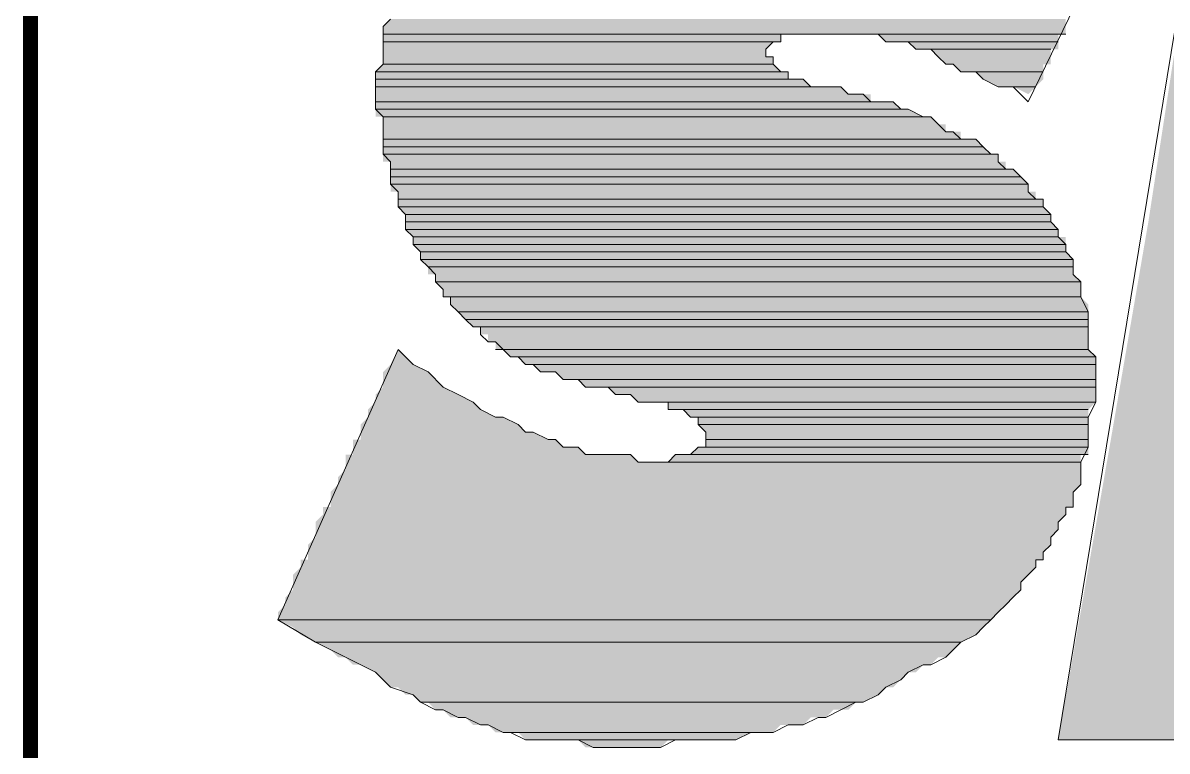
# Model space of a CAD drawing. Header units: millimetres. Extents: x 3.6 to 37.8, y 0.6 to 28.7.
# Drawn here: x 3.564 to 4.2, y 0.951 to 1.356 of the extents above; entities that cross this region are included whole.
import ezdxf

# ---------------------------------------------------------------- set-up
doc = ezdxf.new("R2010")
doc.units = ezdxf.units.MM
doc.layers.add('PDF_0', color=7, linetype='Continuous')
doc.layers.add('PDF_a1$logo$mngr$FRAME-TB', color=172, linetype='Continuous', true_color=0x0000dd)

msp = doc.modelspace()

# ---------------------------------------------------------------- hatches: boundary and pattern name
at = {"layer": 'PDF_a1$logo$mngr$FRAME-TB', "transparency": 33554559}
h = msp.add_hatch(color=256, dxfattribs=at)
h.paths.add_polyline_path([(4.16017, 1.14926), (3.8933, 1.14926), (4.16017, 1.14926)], flags=0)
h.paths.add_polyline_path([(4.16017, 1.14926), (3.89747, 1.14926), (4.16017, 1.14926)], flags=0)
h.paths.add_polyline_path([(4.16017, 1.14926), (3.89747, 1.14926), (4.16017, 1.14926)], flags=0)

# ---------------------------------------------------------------- linework, layer by layer
at = {"layer": 'PDF_0', "lineweight": 0, "const_width": 0.00834}
msp.add_lwpolyline([(37.76483, 0.59884), (37.76483, 28.69933), (3.56806, 28.69933), (3.56806, 0.59884)], close=True, dxfattribs=at)
at = {"layer": 'PDF_a1$logo$mngr$FRAME-TB', "color": 5, "lineweight": 13}
msp.add_lwpolyline([(4.4187, 0.95745), (4.36449, 1.12424), (4.33113, 0.95745), (4.13932, 0.95745), (4.23106, 1.51621), (4.42704, 1.51621), (4.40202, 1.35358), (4.41453, 1.36609), (4.60634, 1.36609), (4.52295, 1.24517), (4.62719, 0.95745)], close=True, dxfattribs=at)
msp.add_lwpolyline([(3.76821, 1.35775), (3.76404, 1.35358), (3.76404, 1.34941), (3.76404, 1.34524), (3.76404, 1.34107), (3.76404, 1.3369), (3.76404, 1.33273), (3.75987, 1.32856), (3.75987, 1.32439), (3.75987, 1.32022), (3.75987, 1.31605), (3.75987, 1.31188), (3.75987, 1.30771), (3.76404, 1.30354), (3.76404, 1.29938), (3.76404, 1.29521), (3.76404, 1.29104), (3.76404, 1.28687), (3.76404, 1.2827), (3.76821, 1.27853), (3.76821, 1.27436), (3.76821, 1.27019), (3.76821, 1.26602), (3.77238, 1.26185), (3.77238, 1.25768), (3.77238, 1.25351), (3.77655, 1.24934), (3.77655, 1.24517), (3.77655, 1.241), (3.78072, 1.23683), (3.78072, 1.23266), (3.78489, 1.22849), (3.78489, 1.22432), (3.78906, 1.22015), (3.79323, 1.21598), (3.79323, 1.21181), (3.7974, 1.20764), (3.7974, 1.20347), (3.80157, 1.20347), (3.80157, 1.1993), (3.80574, 1.19513), (3.80991, 1.19096), (3.81408, 1.18679), (3.81825, 1.18679), (3.81825, 1.18262), (3.82242, 1.17845), (3.82658, 1.17845), (3.83075, 1.17428), (3.83492, 1.17011), (3.83909, 1.17011), (3.84326, 1.16594), (3.84743, 1.16594), (3.8516, 1.16177), (3.85994, 1.16177), (3.86411, 1.1576), (3.86828, 1.1576), (3.87245, 1.1576), (3.87662, 1.15343), (3.88079, 1.15343), (3.88913, 1.15343), (3.8933, 1.14926), (3.89747, 1.14926), (3.90164, 1.14926), (3.90581, 1.14509), (3.90998, 1.14509), (3.91415, 1.14509), (3.91832, 1.14509), (3.92249, 1.14509), (3.92249, 1.14092), (3.92666, 1.14092), (3.93083, 1.14092), (3.935, 1.13675), (3.93917, 1.13675), (3.93917, 1.13258), (3.94334, 1.12841), (3.94334, 1.12424), (3.94334, 1.12007), (3.93917, 1.12007), (3.935, 1.1159), (3.93083, 1.1159), (3.92666, 1.1159), (3.92249, 1.11173), (3.91832, 1.11173), (3.90998, 1.11173), (3.90581, 1.11173), (3.90164, 1.1159), (3.8933, 1.1159), (3.88913, 1.1159), (3.88496, 1.1159), (3.87662, 1.1159), (3.87245, 1.12007), (3.86411, 1.12007), (3.85994, 1.12424), (3.85577, 1.12424), (3.84743, 1.12841), (3.84326, 1.12841), (3.83909, 1.13258), (3.83075, 1.13675), (3.82658, 1.13675), (3.81825, 1.14092), (3.81408, 1.14509), (3.80574, 1.14926), (3.7974, 1.15343), (3.78906, 1.16177), (3.78072, 1.16594), (3.77238, 1.17428), (3.70566, 1.02417), (3.72651, 1.01166), (3.74319, 1.00332), (3.75987, 0.99498), (3.76821, 0.98664), (3.78072, 0.98247), (3.78489, 0.9783), (3.79323, 0.97413), (3.7974, 0.97413), (3.80574, 0.96996), (3.80991, 0.96996), (3.81825, 0.96579), (3.82242, 0.96579), (3.83075, 0.96162), (3.83492, 0.96162), (3.84326, 0.95745), (3.84743, 0.95745), (3.85577, 0.95745), (3.86411, 0.95745), (3.87245, 0.95745), (3.88079, 0.95328), (3.88913, 0.95328), (3.8933, 0.95328), (3.90164, 0.95328), (3.90998, 0.95328), (3.91832, 0.95328), (3.92666, 0.95745), (3.935, 0.95745), (3.94334, 0.95745), (3.95168, 0.95745), (3.96002, 0.95745), (3.96836, 0.96162), (3.9767, 0.96162), (3.98087, 0.96162), (3.98921, 0.96579), (3.99755, 0.96579), (4.00589, 0.96996), (4.01006, 0.96996), (4.0184, 0.97413), (4.02674, 0.9783), (4.03091, 0.9783), (4.03925, 0.98247), (4.04342, 0.98664), (4.05176, 0.99081), (4.05593, 0.99498), (4.06427, 0.99915), (4.06844, 0.99915), (4.07677, 1.00332), (4.08094, 1.00749), (4.08511, 1.01166), (4.09345, 1.01583), (4.09762, 1.02), (4.10179, 1.02417), (4.10596, 1.02834), (4.11013, 1.03251), (4.1143, 1.03668), (4.11847, 1.04085), (4.11847, 1.04502), (4.12264, 1.04919), (4.12681, 1.05336), (4.12681, 1.05752), (4.13098, 1.05752), (4.13098, 1.06169), (4.13515, 1.06586), (4.13515, 1.07003), (4.13932, 1.0742), (4.13932, 1.07837), (4.14349, 1.08254), (4.14349, 1.08671), (4.14766, 1.08671), (4.14766, 1.09088), (4.14766, 1.09505), (4.15183, 1.09922), (4.15183, 1.10339), (4.15183, 1.10756), (4.15183, 1.11173), (4.156, 1.12007), (4.156, 1.12424), (4.156, 1.12841), (4.156, 1.13258), (4.156, 1.13675), (4.16017, 1.14509), (4.16017, 1.14926), (4.16017, 1.15343), (4.16017, 1.16177), (4.16017, 1.16594), (4.16017, 1.17011), (4.156, 1.17428), (4.156, 1.18262), (4.156, 1.18679), (4.156, 1.19096), (4.156, 1.19513), (4.15183, 1.20347), (4.15183, 1.20764), (4.15183, 1.21181), (4.14766, 1.21598), (4.14766, 1.22015), (4.14766, 1.22432), (4.14349, 1.22849), (4.14349, 1.23266), (4.13932, 1.23683), (4.13932, 1.241), (4.13515, 1.24517), (4.13515, 1.24934), (4.13098, 1.25351), (4.13098, 1.25768), (4.12681, 1.25768), (4.12264, 1.26185), (4.12264, 1.26602), (4.11847, 1.27019), (4.1143, 1.27436), (4.11013, 1.27436), (4.10596, 1.27853), (4.10596, 1.2827), (4.10179, 1.2827), (4.09762, 1.28687), (4.09345, 1.29104), (4.08511, 1.29104), (4.08094, 1.29521), (4.07677, 1.29521), (4.0726, 1.29938), (4.06844, 1.30354), (4.06427, 1.30354), (4.05593, 1.30771), (4.05176, 1.30771), (4.04759, 1.31188), (4.04342, 1.31188), (4.03508, 1.31188), (4.03091, 1.31605), (4.02674, 1.31605), (4.02257, 1.31605), (4.0184, 1.32022), (4.01423, 1.32022), (4.01006, 1.32022), (4.00589, 1.32022), (4.00172, 1.32022), (3.99755, 1.32439), (3.99338, 1.32439), (3.98921, 1.32439), (3.98921, 1.32856), (3.98504, 1.32856), (3.98087, 1.33273), (3.98087, 1.3369), (3.9767, 1.3369), (3.9767, 1.34107), (3.98087, 1.34524), (3.98504, 1.34524), (3.98504, 1.34941), (3.98921, 1.34941), (3.99338, 1.34941), (3.99755, 1.34941), (4.00172, 1.34941), (4.00589, 1.34941), (4.01006, 1.34941), (4.01423, 1.34941), (4.0184, 1.34941), (4.02257, 1.34941), (4.02674, 1.34941), (4.03508, 1.34941), (4.03925, 1.34941), (4.04342, 1.34524), (4.04759, 1.34524), (4.05176, 1.34524), (4.05593, 1.34524), (4.0601, 1.34107), (4.06427, 1.34107), (4.06844, 1.34107), (4.0726, 1.3369), (4.07677, 1.33273), (4.08094, 1.33273), (4.08511, 1.32856), (4.09345, 1.32856), (4.09762, 1.32439), (4.10596, 1.32022), (4.1143, 1.32022), (4.12264, 1.31188), (4.19353, 1.45783)], dxfattribs=at)
at = {"layer": 'PDF_a1$logo$mngr$FRAME-TB', "lineweight": 0}
for points in [[(3.98504, 1.34941), (3.76404, 1.34941), (3.98504, 1.34941)], [(4.14349, 1.34941), (4.00589, 1.34941), (4.14349, 1.34941)], [(4.14349, 1.34941), (4.01006, 1.34941), (4.14349, 1.34941)], [(4.14349, 1.34941), (4.01423, 1.34941), (4.14349, 1.34941)], [(4.14349, 1.34941), (4.0184, 1.34941), (4.14349, 1.34941)], [(4.13932, 1.34941), (4.02674, 1.34941), (4.13932, 1.34941)], [(4.13932, 1.34941), (4.03508, 1.34941), (4.13932, 1.34941)], [(3.98087, 1.34524), (3.76404, 1.34524), (3.98087, 1.34524)], [(4.13932, 1.34524), (4.04342, 1.34524), (4.13932, 1.34524)], [(4.13932, 1.34524), (4.04759, 1.34524), (4.13932, 1.34524)], [(4.13515, 1.34107), (4.06427, 1.34107), (4.13515, 1.34107)], [(3.98087, 1.33273), (3.76404, 1.33273), (3.98087, 1.33273)], [(3.98504, 1.32856), (3.75987, 1.32856), (3.98504, 1.32856)], [(3.98921, 1.32856), (3.75987, 1.32856), (3.98921, 1.32856)], [(3.99755, 1.32439), (3.75987, 1.32439), (3.99755, 1.32439)], [(4.13098, 1.32856), (4.08511, 1.32856), (4.13098, 1.32856)], [(4.0184, 1.32022), (3.75987, 1.32022), (4.0184, 1.32022)], [(4.12681, 1.32022), (4.10596, 1.32022), (4.12681, 1.32022)], [(4.04759, 1.31188), (3.75987, 1.31188), (4.04759, 1.31188)], [(4.05593, 1.30771), (3.75987, 1.30771), (4.05593, 1.30771)], [(4.06844, 1.30354), (3.76404, 1.30354), (4.06844, 1.30354)], [(4.09345, 1.29104), (3.76404, 1.29104), (4.09345, 1.29104)], [(4.09762, 1.28687), (3.76404, 1.28687), (4.09762, 1.28687)], [(4.10596, 1.2827), (3.76404, 1.2827), (4.10596, 1.2827)], [(4.1143, 1.27436), (3.76821, 1.27436), (4.1143, 1.27436)], [(4.11847, 1.27019), (3.76821, 1.27019), (4.11847, 1.27019)], [(4.12264, 1.26602), (3.76821, 1.26602), (4.12264, 1.26602)], [(4.12681, 1.25768), (3.77238, 1.25768), (4.12681, 1.25768)], [(4.13098, 1.25351), (3.77238, 1.25351), (4.13098, 1.25351)], [(4.13515, 1.24934), (3.77655, 1.24934), (4.13515, 1.24934)], [(4.13515, 1.24517), (3.77655, 1.24517), (4.13515, 1.24517)], [(4.13932, 1.241), (3.77655, 1.241), (4.13932, 1.241)], [(4.13932, 1.23683), (3.78072, 1.23683), (4.13932, 1.23683)], [(4.14349, 1.23266), (3.78072, 1.23266), (4.14349, 1.23266)], [(4.14349, 1.22849), (3.78489, 1.22849), (4.14349, 1.22849)], [(4.14766, 1.22432), (3.78489, 1.22432), (4.14766, 1.22432)], [(4.14766, 1.22015), (3.78906, 1.22015), (4.14766, 1.22015)], [(4.14766, 1.22015), (3.78906, 1.22015), (4.14766, 1.22015)], [(4.15183, 1.21181), (3.79323, 1.21181), (4.15183, 1.21181)], [(4.156, 1.19513), (3.80574, 1.19513), (4.156, 1.19513)], [(4.156, 1.19513), (3.80574, 1.19513), (4.156, 1.19513)], [(4.156, 1.19096), (3.80991, 1.19096), (4.156, 1.19096)], [(4.156, 1.18679), (3.81408, 1.18679), (4.156, 1.18679)], [(4.156, 1.18679), (3.81408, 1.18679), (4.156, 1.18679)], [(3.78072, 1.16594), (3.77238, 1.17428), (3.78072, 1.16594)], [(4.156, 1.17428), (3.82658, 1.17428), (4.156, 1.17428)], [(4.16017, 1.17011), (3.83492, 1.17011), (4.16017, 1.17011)], [(4.16017, 1.17011), (3.83492, 1.17011), (4.16017, 1.17011)], [(4.16017, 1.16594), (3.84326, 1.16594), (4.16017, 1.16594)], [(4.16017, 1.16594), (3.84743, 1.16594), (4.16017, 1.16594)], [(4.16017, 1.1576), (3.86828, 1.1576), (4.16017, 1.1576)], [(4.16017, 1.15343), (3.87662, 1.15343), (4.16017, 1.15343)], [(4.16017, 1.15343), (3.87662, 1.15343), (4.16017, 1.15343)], [(4.16017, 1.14509), (3.90998, 1.14509), (4.16017, 1.14509)], [(4.16017, 1.14509), (3.91832, 1.14509), (4.16017, 1.14509)], [(4.156, 1.14092), (3.92249, 1.14092), (4.156, 1.14092)], [(4.156, 1.13675), (3.935, 1.13675), (4.156, 1.13675)], [(4.156, 1.13675), (3.935, 1.13675), (4.156, 1.13675)], [(4.156, 1.13675), (3.935, 1.13675), (4.156, 1.13675)], [(4.156, 1.13258), (3.93917, 1.13258), (4.156, 1.13258)], [(4.156, 1.12007), (3.93917, 1.12007), (4.156, 1.12007)], [(4.156, 1.12424), (3.94334, 1.12424), (4.156, 1.12424)], [(4.156, 1.12007), (3.94334, 1.12007), (4.156, 1.12007)], [(4.156, 1.1159), (3.935, 1.1159), (4.156, 1.1159)], [(4.15183, 1.11173), (3.92249, 1.11173), (4.15183, 1.11173)], [(4.10179, 1.02417), (3.70566, 1.02417), (4.10179, 1.02417)], [(4.08511, 1.01166), (3.72651, 1.01166), (4.08511, 1.01166)], [(4.03091, 0.9783), (3.78489, 0.9783), (4.03091, 0.9783)], [(3.9767, 0.96162), (3.83075, 0.96162), (3.9767, 0.96162)], [(3.96002, 0.95745), (3.84326, 0.95745), (3.96002, 0.95745)], [(3.95168, 0.95745), (3.84743, 0.95745), (3.95168, 0.95745)], [(3.94334, 0.95745), (3.85577, 0.95745), (3.94334, 0.95745)], [(3.90164, 0.95328), (3.88913, 0.95328), (3.90164, 0.95328)]]:
    msp.add_lwpolyline(points, dxfattribs=at)
for points in [[(4.15183, 1.20347), (3.80157, 1.20347), (4.15183, 1.20347)], [(3.77238, 1.17428), (3.77238, 1.17428), (3.77238, 1.17428)]]:
    msp.add_lwpolyline(points, close=True, dxfattribs=at)
at = {"layer": 'PDF_a1$logo$mngr$FRAME-TB', "transparency": 33554559}
for points in [[(3.76821, 1.35775), (4.14349, 1.35358), (3.76404, 1.35358)], [(4.14349, 1.35775), (3.76821, 1.35775), (4.14349, 1.35358)], [(4.14349, 1.35358), (3.76404, 1.35358), (4.14349, 1.34941)], [(3.76404, 1.35358), (4.14349, 1.34941), (3.76404, 1.34941)], [(4.00172, 1.34941), (4.00172, 1.34941), (3.76404, 1.34941)], [(4.00172, 1.34941), (3.76404, 1.34941), (4.00589, 1.34941)], [(3.99755, 1.34941), (3.99755, 1.34941), (3.76404, 1.34941)], [(3.99755, 1.34941), (3.76404, 1.34941), (4.00172, 1.34941)], [(3.76404, 1.34941), (3.99755, 1.34941), (3.99755, 1.34941)], [(3.99755, 1.34941), (3.99755, 1.34941), (3.76404, 1.34941)], [(3.99338, 1.34941), (3.99338, 1.34941), (3.76404, 1.34941)], [(3.99338, 1.34941), (3.76404, 1.34941), (3.99755, 1.34941)], [(3.98921, 1.34941), (3.98921, 1.34941), (3.76404, 1.34941)], [(3.98921, 1.34941), (3.76404, 1.34941), (3.99338, 1.34941)], [(3.76404, 1.34941), (3.98921, 1.34941), (3.98921, 1.34941)], [(3.98921, 1.34941), (3.98921, 1.34941), (3.76404, 1.34941)], [(3.76404, 1.34941), (3.98504, 1.34941), (3.98504, 1.34941)], [(3.98504, 1.34941), (3.98504, 1.34941), (3.76404, 1.34941)], [(3.98504, 1.34941), (3.76404, 1.34941), (3.98921, 1.34941)], [(3.98504, 1.34941), (3.76404, 1.34941), (3.98504, 1.34524)], [(3.76404, 1.34941), (3.98504, 1.34524), (3.76404, 1.34524)], [(4.00589, 1.34941), (4.14349, 1.34941), (4.01006, 1.34941)], [(4.01006, 1.34941), (4.14349, 1.34941), (4.01423, 1.34941)], [(4.01423, 1.34941), (4.14349, 1.34941), (4.0184, 1.34941)], [(4.0184, 1.34941), (4.14349, 1.34941), (4.02257, 1.34941)], [(4.14349, 1.34941), (4.02257, 1.34941), (4.13932, 1.34941)], [(4.02257, 1.34941), (4.13932, 1.34941), (4.02674, 1.34941)], [(4.02674, 1.34941), (4.13932, 1.34941), (4.03508, 1.34941)], [(4.03508, 1.34941), (4.13932, 1.34941), (4.03925, 1.34941)], [(4.13932, 1.34941), (4.03925, 1.34941), (4.13932, 1.34524)], [(4.03925, 1.34941), (4.13932, 1.34524), (4.04342, 1.34524)], [(4.20604, 1.35358), (4.52295, 1.24517), (4.18936, 1.24517)], [(3.98087, 1.34524), (3.98087, 1.34524), (3.76404, 1.34524)], [(3.98087, 1.34524), (3.76404, 1.34524), (3.98504, 1.34524)], [(3.76404, 1.34524), (3.98087, 1.34524), (3.98087, 1.34524)], [(3.98087, 1.34524), (3.98087, 1.34524), (3.76404, 1.34524)], [(3.76404, 1.34524), (3.98087, 1.34524), (3.98087, 1.34524)], [(3.98087, 1.34524), (3.76404, 1.34524), (3.9767, 1.34107)], [(3.76404, 1.34524), (3.9767, 1.34107), (3.76404, 1.34107)], [(4.04342, 1.34524), (4.13932, 1.34524), (4.04759, 1.34524)], [(4.04759, 1.34524), (4.13932, 1.34524), (4.05176, 1.34524)], [(4.13932, 1.34524), (4.05176, 1.34524), (4.05593, 1.34524)], [(4.05176, 1.34524), (4.13932, 1.34524), (4.13932, 1.34524)], [(4.13932, 1.34524), (4.05593, 1.34524), (4.13932, 1.34107)], [(4.05593, 1.34524), (4.13932, 1.34107), (4.0601, 1.34107)], [(3.76404, 1.34107), (3.9767, 1.34107), (3.9767, 1.34107)], [(3.9767, 1.34107), (3.9767, 1.34107), (3.76404, 1.34107)], [(3.9767, 1.34107), (3.76404, 1.34107), (3.9767, 1.3369)], [(3.76404, 1.34107), (3.9767, 1.3369), (3.76404, 1.3369)], [(3.76404, 1.3369), (3.9767, 1.3369), (3.9767, 1.3369)], [(3.9767, 1.3369), (3.9767, 1.3369), (3.76404, 1.3369)], [(3.98087, 1.3369), (3.98087, 1.3369), (3.76404, 1.3369)], [(3.98087, 1.3369), (3.76404, 1.3369), (3.9767, 1.3369)], [(3.98087, 1.3369), (3.76404, 1.3369), (3.98087, 1.33273)], [(3.76404, 1.3369), (3.98087, 1.33273), (3.76404, 1.33273)], [(4.13932, 1.34107), (4.0601, 1.34107), (4.13515, 1.34107)], [(4.0601, 1.34107), (4.13515, 1.34107), (4.06427, 1.34107)], [(4.06427, 1.34107), (4.13515, 1.34107), (4.06844, 1.34107)], [(4.13515, 1.34107), (4.06844, 1.34107), (4.13515, 1.3369)], [(4.06844, 1.34107), (4.13515, 1.3369), (4.0726, 1.3369)], [(4.0726, 1.3369), (4.13515, 1.3369), (4.13515, 1.3369)], [(4.13515, 1.3369), (4.13515, 1.3369), (4.0726, 1.3369)], [(4.13515, 1.3369), (4.0726, 1.3369), (4.13515, 1.33273)], [(4.0726, 1.3369), (4.13515, 1.33273), (4.07677, 1.33273)], [(3.76404, 1.33273), (3.98504, 1.32856), (3.75987, 1.32856)], [(3.76404, 1.33273), (3.98087, 1.33273), (3.98087, 1.33273)], [(3.76404, 1.33273), (3.98087, 1.33273), (3.98087, 1.33273)], [(3.98087, 1.33273), (3.98087, 1.33273), (3.76404, 1.33273)], [(3.98087, 1.33273), (3.76404, 1.33273), (3.98504, 1.32856)], [(4.13515, 1.33273), (4.07677, 1.33273), (4.13098, 1.33273)], [(4.07677, 1.33273), (4.13098, 1.33273), (4.08094, 1.33273)], [(4.13098, 1.33273), (4.08094, 1.33273), (4.13098, 1.32856)], [(4.08094, 1.33273), (4.13098, 1.32856), (4.08511, 1.32856)], [(3.75987, 1.32856), (3.98504, 1.32856), (3.98504, 1.32856)], [(3.75987, 1.32856), (3.98921, 1.32856), (3.98921, 1.32856)], [(3.98921, 1.32856), (3.98921, 1.32856), (3.75987, 1.32856)], [(3.98921, 1.32856), (3.75987, 1.32856), (3.98504, 1.32856)], [(3.98921, 1.32856), (3.75987, 1.32856), (3.98921, 1.32439)], [(3.75987, 1.32856), (3.98921, 1.32439), (3.75987, 1.32439)], [(3.99338, 1.32439), (3.99338, 1.32439), (3.75987, 1.32439)], [(3.99338, 1.32439), (3.75987, 1.32439), (3.98921, 1.32439)], [(3.75987, 1.32439), (3.99338, 1.32439), (3.99338, 1.32439)], [(3.99338, 1.32439), (3.99338, 1.32439), (3.75987, 1.32439)], [(3.75987, 1.32439), (3.99755, 1.32439), (3.99755, 1.32439)], [(3.99755, 1.32439), (3.99755, 1.32439), (3.75987, 1.32439)], [(3.99755, 1.32439), (3.75987, 1.32439), (3.99338, 1.32439)], [(3.99755, 1.32439), (3.75987, 1.32439), (4.00172, 1.32022)], [(3.75987, 1.32439), (4.00172, 1.32022), (3.75987, 1.32022)], [(4.08511, 1.32856), (4.13098, 1.32856), (4.09345, 1.32856)], [(4.13098, 1.32856), (4.09345, 1.32856), (4.13098, 1.32439)], [(4.09345, 1.32856), (4.13098, 1.32439), (4.09762, 1.32439)], [(4.13098, 1.32439), (4.09762, 1.32439), (4.12681, 1.32022)], [(4.09762, 1.32439), (4.12681, 1.32022), (4.10596, 1.32022)], [(4.00589, 1.32022), (4.00589, 1.32022), (3.75987, 1.32022)], [(4.00589, 1.32022), (3.75987, 1.32022), (4.00172, 1.32022)], [(4.01006, 1.32022), (4.01006, 1.32022), (3.75987, 1.32022)], [(4.01006, 1.32022), (3.75987, 1.32022), (4.00589, 1.32022)], [(4.01423, 1.32022), (4.01423, 1.32022), (3.75987, 1.32022)], [(4.01423, 1.32022), (3.75987, 1.32022), (4.01006, 1.32022)], [(3.75987, 1.32022), (4.0184, 1.32022), (4.0184, 1.32022)], [(4.0184, 1.32022), (4.0184, 1.32022), (3.75987, 1.32022)], [(4.0184, 1.32022), (3.75987, 1.32022), (4.01423, 1.32022)], [(4.0184, 1.32022), (3.75987, 1.32022), (4.02257, 1.31605)], [(3.75987, 1.32022), (4.02257, 1.31605), (3.75987, 1.31605)], [(4.10596, 1.32022), (4.12681, 1.32022), (4.1143, 1.32022)], [(4.12264, 1.31605), (4.12264, 1.31605), (4.1143, 1.32022)], [(4.12264, 1.31605), (4.1143, 1.32022), (4.12681, 1.32022)], [(4.02674, 1.31605), (4.02674, 1.31605), (3.75987, 1.31605)], [(4.02674, 1.31605), (3.75987, 1.31605), (4.02257, 1.31605)], [(4.03091, 1.31605), (4.03091, 1.31605), (3.75987, 1.31605)], [(4.03091, 1.31605), (3.75987, 1.31605), (4.02674, 1.31605)], [(4.03508, 1.31605), (4.03508, 1.31605), (3.75987, 1.31605)], [(4.03508, 1.31605), (3.75987, 1.31605), (4.03091, 1.31605)], [(4.03508, 1.31605), (3.75987, 1.31605), (4.03508, 1.31188)], [(3.75987, 1.31605), (4.03508, 1.31188), (3.75987, 1.31188)], [(4.04342, 1.31188), (4.04342, 1.31188), (3.75987, 1.31188)], [(4.04342, 1.31188), (3.75987, 1.31188), (4.03508, 1.31188)], [(3.75987, 1.31188), (4.04759, 1.31188), (4.04759, 1.31188)], [(4.04759, 1.31188), (4.04759, 1.31188), (3.75987, 1.31188)], [(4.04759, 1.31188), (3.75987, 1.31188), (4.04342, 1.31188)], [(4.04759, 1.31188), (3.75987, 1.31188), (4.05176, 1.30771)], [(3.75987, 1.31188), (4.05176, 1.30771), (3.75987, 1.30771)], [(4.12264, 1.31605), (4.12264, 1.31188), (4.12264, 1.31188)], [(3.75987, 1.30771), (4.05593, 1.30771), (4.05593, 1.30771)], [(4.05593, 1.30771), (4.05593, 1.30771), (3.75987, 1.30771)], [(4.05593, 1.30771), (3.75987, 1.30771), (4.05176, 1.30771)], [(4.05593, 1.30771), (3.75987, 1.30771), (4.06427, 1.30354)], [(3.75987, 1.30771), (4.06427, 1.30354), (3.75987, 1.30354)], [(4.06427, 1.30354), (3.75987, 1.30354), (4.06844, 1.30354)], [(3.75987, 1.30354), (4.06844, 1.30354), (3.76404, 1.30354)], [(3.76404, 1.30354), (4.06844, 1.30354), (4.06844, 1.30354)], [(4.06844, 1.30354), (3.76404, 1.30354), (4.0726, 1.29938)], [(3.76404, 1.30354), (4.0726, 1.29938), (3.76404, 1.29938)], [(4.07677, 1.29938), (4.07677, 1.29938), (3.76404, 1.29938)], [(4.07677, 1.29938), (3.76404, 1.29938), (4.0726, 1.29938)], [(4.07677, 1.29938), (3.76404, 1.29938), (4.07677, 1.29521)], [(3.76404, 1.29938), (4.07677, 1.29521), (3.76404, 1.29521)], [(4.08094, 1.29521), (4.08094, 1.29521), (3.76404, 1.29521)], [(4.08094, 1.29521), (3.76404, 1.29521), (4.07677, 1.29521)], [(4.08511, 1.29521), (4.08511, 1.29521), (3.76404, 1.29521)], [(4.08511, 1.29521), (3.76404, 1.29521), (4.08094, 1.29521)], [(4.08511, 1.29521), (3.76404, 1.29521), (4.08511, 1.29104)], [(3.76404, 1.29521), (4.08511, 1.29104), (3.76404, 1.29104)], [(3.76404, 1.29104), (4.09345, 1.29104), (4.09345, 1.29104)], [(4.09345, 1.29104), (4.09345, 1.29104), (3.76404, 1.29104)], [(4.09345, 1.29104), (3.76404, 1.29104), (4.08511, 1.29104)], [(4.09345, 1.29104), (3.76404, 1.29104), (4.09762, 1.28687)], [(3.76404, 1.29104), (4.09762, 1.28687), (3.76404, 1.28687)], [(3.76404, 1.28687), (4.09762, 1.28687), (4.09762, 1.28687)], [(4.09762, 1.28687), (3.76404, 1.28687), (4.10179, 1.2827)], [(3.76404, 1.28687), (4.10179, 1.2827), (3.76404, 1.2827)], [(3.76404, 1.2827), (4.10596, 1.2827), (4.10596, 1.2827)], [(4.10596, 1.2827), (4.10596, 1.2827), (3.76404, 1.2827)], [(4.10596, 1.2827), (3.76404, 1.2827), (4.10179, 1.2827)], [(4.10596, 1.2827), (3.76404, 1.2827), (4.10596, 1.27853)], [(3.76404, 1.2827), (4.10596, 1.27853), (3.76404, 1.27853)], [(4.10596, 1.27853), (3.76404, 1.27853), (4.11013, 1.27853)], [(3.76404, 1.27853), (4.11013, 1.27853), (3.76821, 1.27853)], [(4.11013, 1.27853), (3.76821, 1.27853), (4.11013, 1.27436)], [(3.76821, 1.27853), (4.11013, 1.27436), (3.76821, 1.27436)], [(3.76821, 1.27436), (4.1143, 1.27436), (4.1143, 1.27436)], [(4.1143, 1.27436), (4.1143, 1.27436), (3.76821, 1.27436)], [(4.1143, 1.27436), (3.76821, 1.27436), (4.11013, 1.27436)], [(4.1143, 1.27436), (3.76821, 1.27436), (4.11847, 1.27019)], [(3.76821, 1.27436), (4.11847, 1.27019), (3.76821, 1.27019)], [(3.76821, 1.27019), (4.11847, 1.27019), (4.11847, 1.27019)], [(4.11847, 1.27019), (3.76821, 1.27019), (4.12264, 1.26602)], [(3.76821, 1.27019), (4.12264, 1.26602), (3.76821, 1.26602)], [(3.76821, 1.26602), (4.12264, 1.26602), (4.12264, 1.26602)], [(4.12264, 1.26602), (3.76821, 1.26602), (4.12264, 1.26185)], [(3.76821, 1.26602), (4.12264, 1.26185), (3.76821, 1.26185)], [(4.12264, 1.26185), (3.76821, 1.26185), (4.12681, 1.26185)], [(3.76821, 1.26185), (4.12681, 1.26185), (3.77238, 1.26185)], [(4.12681, 1.26185), (3.77238, 1.26185), (4.12681, 1.25768)], [(3.77238, 1.26185), (4.12681, 1.25768), (3.77238, 1.25768)], [(3.77238, 1.25768), (4.12681, 1.25768), (4.12681, 1.25768)], [(4.13098, 1.25768), (4.13098, 1.25768), (3.77238, 1.25768)], [(4.13098, 1.25768), (3.77238, 1.25768), (4.12681, 1.25768)], [(4.13098, 1.25768), (3.77238, 1.25768), (4.13098, 1.25351)], [(3.77238, 1.25768), (4.13098, 1.25351), (3.77238, 1.25351)], [(3.77238, 1.25351), (4.13098, 1.25351), (4.13098, 1.25351)], [(4.13098, 1.25351), (3.77238, 1.25351), (4.13515, 1.24934)], [(3.77238, 1.25351), (4.13515, 1.24934), (3.77655, 1.24934)], [(3.77655, 1.24934), (4.13515, 1.24934), (4.13515, 1.24934)], [(4.13515, 1.24934), (3.77655, 1.24934), (4.13515, 1.24517)], [(3.77655, 1.24934), (4.13515, 1.24517), (3.77655, 1.24517)], [(3.77655, 1.24517), (4.13515, 1.24517), (4.13515, 1.24517)], [(4.13515, 1.24517), (3.77655, 1.24517), (4.13932, 1.241)], [(3.77655, 1.24517), (4.13932, 1.241), (3.77655, 1.241)], [(3.77655, 1.241), (4.13932, 1.241), (4.13932, 1.241)], [(4.13932, 1.241), (3.77655, 1.241), (4.13932, 1.23683)], [(3.77655, 1.241), (4.13932, 1.23683), (3.78072, 1.23683)], [(4.18936, 1.24517), (4.56881, 1.12424), (4.16851, 1.12424)], [(4.52295, 1.24517), (4.18936, 1.24517), (4.56881, 1.12424)], [(3.78072, 1.23683), (4.13932, 1.23683), (4.13932, 1.23683)], [(4.14349, 1.23683), (4.14349, 1.23683), (3.78072, 1.23683)], [(4.14349, 1.23683), (3.78072, 1.23683), (4.13932, 1.23683)], [(4.14349, 1.23683), (3.78072, 1.23683), (4.14349, 1.23266)], [(3.78072, 1.23683), (4.14349, 1.23266), (3.78072, 1.23266)], [(3.78072, 1.23266), (4.14349, 1.23266), (4.14349, 1.23266)], [(4.14349, 1.23266), (3.78072, 1.23266), (4.14349, 1.22849)], [(3.78072, 1.23266), (4.14349, 1.22849), (3.78489, 1.22849)], [(3.78489, 1.22849), (4.14349, 1.22849), (4.14349, 1.22849)], [(4.14349, 1.22849), (3.78489, 1.22849), (4.14766, 1.22432)], [(3.78489, 1.22849), (4.14766, 1.22432), (3.78489, 1.22432)], [(3.78489, 1.22432), (4.14766, 1.22432), (4.14766, 1.22432)], [(4.14766, 1.22432), (3.78489, 1.22432), (4.14766, 1.22015)], [(3.78489, 1.22432), (4.14766, 1.22015), (3.78906, 1.22015)], [(3.78906, 1.22015), (4.14766, 1.22015), (4.14766, 1.22015)], [(4.14766, 1.22015), (4.14766, 1.22015), (3.78906, 1.22015)], [(4.14766, 1.22015), (3.78906, 1.22015), (4.14766, 1.21598)], [(3.78906, 1.22015), (4.14766, 1.21598), (3.78906, 1.21598)], [(4.14766, 1.21598), (3.78906, 1.21598), (3.79323, 1.21598)], [(3.78906, 1.21598), (4.14766, 1.21598), (4.14766, 1.21598)], [(4.14766, 1.21598), (3.79323, 1.21598), (4.15183, 1.21181)], [(3.79323, 1.21598), (4.15183, 1.21181), (3.79323, 1.21181)], [(3.79323, 1.21181), (4.15183, 1.21181), (4.15183, 1.21181)], [(4.15183, 1.21181), (3.79323, 1.21181), (4.15183, 1.20764)], [(3.79323, 1.21181), (4.15183, 1.20764), (3.7974, 1.20764)], [(3.7974, 1.20764), (4.15183, 1.20764), (4.15183, 1.20764)], [(4.15183, 1.20764), (4.15183, 1.20764), (3.7974, 1.20764)], [(4.15183, 1.20764), (3.7974, 1.20764), (4.15183, 1.20347)], [(3.7974, 1.20764), (4.15183, 1.20347), (3.7974, 1.20347)], [(4.15183, 1.20347), (3.7974, 1.20347), (3.80157, 1.20347)], [(3.7974, 1.20347), (4.15183, 1.20347), (4.15183, 1.20347)], [(4.15183, 1.20347), (4.15183, 1.20347), (3.80157, 1.20347)], [(4.15183, 1.20347), (3.80157, 1.20347), (4.156, 1.1993)], [(3.80157, 1.20347), (4.156, 1.1993), (3.80157, 1.1993)], [(4.156, 1.1993), (3.80157, 1.1993), (4.156, 1.19513)], [(3.80157, 1.1993), (4.156, 1.19513), (3.80574, 1.19513)], [(3.80574, 1.19513), (4.156, 1.19513), (4.156, 1.19513)], [(4.156, 1.19513), (4.156, 1.19513), (3.80574, 1.19513)], [(4.156, 1.19513), (3.80574, 1.19513), (4.156, 1.19096)], [(3.80574, 1.19513), (4.156, 1.19096), (3.80991, 1.19096)], [(3.80991, 1.19096), (4.156, 1.19096), (4.156, 1.19096)], [(4.156, 1.19096), (3.80991, 1.19096), (4.156, 1.18679)], [(3.80991, 1.19096), (4.156, 1.18679), (3.81408, 1.18679)], [(3.81408, 1.18679), (4.156, 1.18679), (4.156, 1.18679)], [(3.81408, 1.18679), (4.156, 1.18679), (3.81825, 1.18679)], [(4.156, 1.18679), (3.81825, 1.18679), (4.156, 1.18262)], [(3.81825, 1.18679), (4.156, 1.18262), (3.81825, 1.18262)], [(4.156, 1.18262), (3.81825, 1.18262), (3.82242, 1.18262)], [(3.81825, 1.18262), (4.156, 1.18262), (4.156, 1.18262)], [(4.156, 1.18262), (3.82242, 1.18262), (4.156, 1.17845)], [(3.82242, 1.18262), (4.156, 1.17845), (3.82242, 1.17845)], [(4.156, 1.17845), (3.82242, 1.17845), (3.82658, 1.17845)], [(3.82242, 1.17845), (4.156, 1.17845), (4.156, 1.17845)], [(4.156, 1.17845), (3.82658, 1.17845), (4.156, 1.17428)], [(3.82658, 1.17845), (4.156, 1.17428), (3.82658, 1.17428)], [(3.77238, 1.17428), (3.78072, 1.16594), (3.76821, 1.16594)], [(3.82658, 1.17428), (4.156, 1.17428), (3.83075, 1.17428)], [(4.156, 1.17428), (3.83075, 1.17428), (4.16017, 1.17011)], [(3.83075, 1.17428), (4.16017, 1.17011), (3.83492, 1.17011)], [(3.83492, 1.17011), (4.16017, 1.17011), (4.16017, 1.17011)], [(3.83492, 1.17011), (4.16017, 1.17011), (3.83909, 1.17011)], [(4.16017, 1.17011), (3.83909, 1.17011), (4.16017, 1.16594)], [(3.83909, 1.17011), (4.16017, 1.16594), (3.84326, 1.16594)], [(3.76821, 1.16594), (3.78906, 1.16177), (3.76404, 1.16177)], [(3.78072, 1.16594), (3.76821, 1.16594), (3.78906, 1.16177)], [(3.84326, 1.16594), (4.16017, 1.16594), (3.84743, 1.16594)], [(3.84743, 1.16594), (4.16017, 1.16594), (4.16017, 1.16594)], [(4.16017, 1.16594), (3.84743, 1.16594), (4.16017, 1.16177)], [(3.84743, 1.16594), (4.16017, 1.16177), (3.8516, 1.16177)], [(3.78906, 1.16177), (3.76404, 1.16177), (3.7974, 1.15343)], [(3.76404, 1.16177), (3.7974, 1.15343), (3.76404, 1.15343)], [(4.16017, 1.16177), (3.8516, 1.16177), (3.85994, 1.16177)], [(3.8516, 1.16177), (4.16017, 1.16177), (4.16017, 1.16177)], [(3.85994, 1.16177), (4.16017, 1.16177), (4.16017, 1.16177)], [(4.16017, 1.16177), (4.16017, 1.16177), (3.85994, 1.16177)], [(4.16017, 1.16177), (3.85994, 1.16177), (4.16017, 1.1576)], [(3.85994, 1.16177), (4.16017, 1.1576), (3.86411, 1.1576)], [(4.16017, 1.1576), (3.86411, 1.1576), (3.86828, 1.1576)], [(3.86411, 1.1576), (4.16017, 1.1576), (4.16017, 1.1576)], [(3.86828, 1.1576), (4.16017, 1.1576), (3.87245, 1.1576)], [(4.16017, 1.1576), (3.87245, 1.1576), (4.16017, 1.15343)], [(3.87245, 1.1576), (4.16017, 1.15343), (3.87662, 1.15343)], [(3.76404, 1.15343), (3.80574, 1.14926), (3.75987, 1.14926)], [(3.7974, 1.15343), (3.76404, 1.15343), (3.80574, 1.14926)], [(3.87662, 1.15343), (4.16017, 1.15343), (4.16017, 1.15343)], [(3.87662, 1.15343), (4.16017, 1.15343), (3.88079, 1.15343)], [(4.16017, 1.15343), (3.88079, 1.15343), (3.88913, 1.15343)], [(3.88079, 1.15343), (4.16017, 1.15343), (4.16017, 1.15343)], [(4.16017, 1.15343), (3.88913, 1.15343), (4.16017, 1.14926)], [(3.88913, 1.15343), (4.16017, 1.14926), (3.8933, 1.14926)], [(3.75987, 1.14509), (3.81825, 1.14092), (3.7557, 1.14092)], [(3.80574, 1.14926), (3.75987, 1.14926), (3.81408, 1.14509)], [(3.75987, 1.14926), (3.81408, 1.14509), (3.75987, 1.14509)], [(3.81408, 1.14509), (3.75987, 1.14509), (3.81825, 1.14092)], [(3.8933, 1.14926), (4.16017, 1.14926), (3.89747, 1.14926)], [(3.89747, 1.14926), (4.16017, 1.14926), (4.16017, 1.14926)], [(4.16017, 1.14926), (4.16017, 1.14926), (3.89747, 1.14926)], [(3.89747, 1.14926), (4.16017, 1.14926), (3.90164, 1.14926)], [(3.89747, 1.14926), (4.16017, 1.14926), (4.16017, 1.14926)], [(4.16017, 1.14926), (3.90164, 1.14926), (4.16017, 1.14509)], [(3.90164, 1.14926), (4.16017, 1.14509), (3.90581, 1.14509)], [(4.16017, 1.14509), (3.90581, 1.14509), (3.90998, 1.14509)], [(3.90581, 1.14509), (4.16017, 1.14509), (4.16017, 1.14509)], [(3.90998, 1.14509), (4.16017, 1.14509), (3.91415, 1.14509)], [(4.16017, 1.14509), (3.91415, 1.14509), (3.91832, 1.14509)], [(3.91415, 1.14509), (4.16017, 1.14509), (4.16017, 1.14509)], [(4.16017, 1.14509), (4.16017, 1.14509), (3.91832, 1.14509)], [(3.91832, 1.14509), (4.16017, 1.14509), (3.92249, 1.14509)], [(3.91832, 1.14509), (4.16017, 1.14509), (4.16017, 1.14509)], [(4.16017, 1.14509), (3.92249, 1.14509), (4.156, 1.14092)], [(3.92249, 1.14509), (4.156, 1.14092), (3.92249, 1.14092)], [(3.81825, 1.14092), (3.7557, 1.14092), (3.82658, 1.13675)], [(3.7557, 1.14092), (3.82658, 1.13675), (3.7557, 1.13675)], [(3.92249, 1.14092), (4.156, 1.14092), (3.92666, 1.14092)], [(4.156, 1.14092), (3.92666, 1.14092), (3.93083, 1.14092)], [(3.92666, 1.14092), (4.156, 1.14092), (4.156, 1.14092)], [(4.156, 1.14092), (3.93083, 1.14092), (4.156, 1.13675)], [(3.93083, 1.14092), (4.156, 1.13675), (3.935, 1.13675)], [(3.7557, 1.13675), (3.83909, 1.13258), (3.75153, 1.13258)], [(3.83909, 1.13258), (3.75153, 1.13258), (3.84326, 1.12841)], [(3.75153, 1.13258), (3.84326, 1.12841), (3.75153, 1.12841)], [(3.83075, 1.13675), (3.83075, 1.13675), (3.7557, 1.13675)], [(3.83075, 1.13675), (3.7557, 1.13675), (3.82658, 1.13675)], [(3.83075, 1.13675), (3.7557, 1.13675), (3.83909, 1.13258)], [(3.935, 1.13675), (4.156, 1.13675), (4.156, 1.13675)], [(4.156, 1.13675), (4.156, 1.13675), (3.935, 1.13675)], [(3.935, 1.13675), (4.156, 1.13675), (3.93917, 1.13675)], [(4.156, 1.13675), (3.93917, 1.13675), (4.156, 1.13258)], [(3.93917, 1.13675), (4.156, 1.13258), (3.93917, 1.13258)], [(3.93917, 1.13258), (4.156, 1.13258), (4.156, 1.13258)], [(3.93917, 1.13258), (4.156, 1.13258), (4.156, 1.13258)], [(4.156, 1.13258), (4.156, 1.13258), (3.93917, 1.13258)], [(4.156, 1.13258), (3.93917, 1.13258), (4.156, 1.12841)], [(3.93917, 1.13258), (4.156, 1.12841), (3.94334, 1.12841)], [(3.84743, 1.12841), (3.84743, 1.12841), (3.75153, 1.12841)], [(3.84743, 1.12841), (3.75153, 1.12841), (3.84326, 1.12841)], [(3.84743, 1.12841), (3.75153, 1.12841), (3.85577, 1.12424)], [(3.75153, 1.12841), (3.85577, 1.12424), (3.75153, 1.12424)], [(3.94334, 1.12841), (4.156, 1.12841), (4.156, 1.12841)], [(4.156, 1.12841), (4.156, 1.12841), (3.94334, 1.12841)], [(3.94334, 1.12841), (4.156, 1.12841), (4.156, 1.12841)], [(4.156, 1.12841), (4.156, 1.12841), (3.94334, 1.12841)], [(4.156, 1.12841), (3.94334, 1.12841), (4.156, 1.12424)], [(3.94334, 1.12841), (4.156, 1.12424), (3.94334, 1.12424)], [(3.75153, 1.12424), (3.85994, 1.12424), (3.74736, 1.12424)], [(3.85994, 1.12424), (3.74736, 1.12424), (3.86411, 1.12007)], [(3.74736, 1.12424), (3.86411, 1.12007), (3.74736, 1.12007)], [(3.87245, 1.12007), (3.87245, 1.12007), (3.74736, 1.12007)], [(3.87245, 1.12007), (3.74736, 1.12007), (3.86411, 1.12007)], [(3.87245, 1.12007), (3.74736, 1.12007), (3.87662, 1.1159)], [(3.74736, 1.12007), (3.87662, 1.1159), (3.74736, 1.1159)], [(3.85577, 1.12424), (3.75153, 1.12424), (3.85994, 1.12424)], [(3.93917, 1.12007), (4.156, 1.1159), (3.935, 1.1159)], [(3.94334, 1.12007), (4.156, 1.12007), (3.93917, 1.12007)], [(3.93917, 1.12007), (4.156, 1.12007), (4.156, 1.12007)], [(4.156, 1.12007), (4.156, 1.12007), (3.93917, 1.12007)], [(3.93917, 1.12007), (4.156, 1.12007), (4.156, 1.12007)], [(4.156, 1.12007), (3.93917, 1.12007), (4.156, 1.1159)], [(3.94334, 1.12424), (4.156, 1.12424), (4.156, 1.12424)], [(4.156, 1.12424), (3.94334, 1.12424), (4.156, 1.12007)], [(3.94334, 1.12424), (4.156, 1.12007), (3.94334, 1.12007)], [(4.16851, 1.12424), (4.33113, 0.95745), (4.13932, 0.95745)], [(4.16851, 1.12424), (4.36449, 1.12424), (4.36449, 1.12424)], [(4.36449, 1.12424), (4.36449, 1.12424), (4.16851, 1.12424)], [(4.36449, 1.12424), (4.16851, 1.12424), (4.33113, 0.95745)], [(3.74736, 1.1159), (3.8933, 1.1159), (3.74319, 1.1159)], [(3.90164, 1.1159), (3.90164, 1.1159), (3.74319, 1.1159)], [(3.90164, 1.1159), (3.74319, 1.1159), (3.8933, 1.1159)], [(3.90164, 1.1159), (3.74319, 1.1159), (3.90581, 1.11173)], [(3.74319, 1.1159), (3.90581, 1.11173), (3.74319, 1.11173)], [(3.88496, 1.1159), (3.88496, 1.1159), (3.74736, 1.1159)], [(3.88496, 1.1159), (3.74736, 1.1159), (3.87662, 1.1159)], [(3.88913, 1.1159), (3.88913, 1.1159), (3.74736, 1.1159)], [(3.88913, 1.1159), (3.74736, 1.1159), (3.88496, 1.1159)], [(3.88913, 1.1159), (3.74736, 1.1159), (3.8933, 1.1159)], [(3.92666, 1.1159), (4.15183, 1.11173), (3.92249, 1.11173)], [(3.93083, 1.1159), (4.15183, 1.1159), (3.92666, 1.1159)], [(4.15183, 1.1159), (3.92666, 1.1159), (4.15183, 1.11173)], [(3.935, 1.1159), (4.156, 1.1159), (3.93083, 1.1159)], [(3.93083, 1.1159), (4.156, 1.1159), (4.156, 1.1159)], [(4.156, 1.1159), (4.156, 1.1159), (3.93083, 1.1159)], [(4.156, 1.1159), (3.93083, 1.1159), (4.15183, 1.1159)], [(3.935, 1.1159), (4.156, 1.1159), (4.156, 1.1159)], [(4.156, 1.1159), (4.156, 1.1159), (3.935, 1.1159)], [(3.74319, 1.10756), (4.15183, 1.10339), (3.73902, 1.10339)], [(3.90998, 1.11173), (3.90998, 1.11173), (3.74319, 1.11173)], [(3.90998, 1.11173), (3.74319, 1.11173), (3.90581, 1.11173)], [(3.91832, 1.11173), (3.91832, 1.11173), (3.74319, 1.11173)], [(3.91832, 1.11173), (3.74319, 1.11173), (3.90998, 1.11173)], [(4.15183, 1.11173), (3.74319, 1.11173), (4.15183, 1.10756)], [(3.74319, 1.11173), (4.15183, 1.10756), (3.74319, 1.10756)], [(4.15183, 1.10756), (3.74319, 1.10756), (4.15183, 1.10339)], [(4.15183, 1.11173), (3.92249, 1.11173), (3.91832, 1.11173)], [(3.91832, 1.11173), (4.15183, 1.11173), (4.15183, 1.11173)], [(4.15183, 1.11173), (4.15183, 1.11173), (3.91832, 1.11173)], [(3.92249, 1.11173), (4.15183, 1.11173), (4.15183, 1.11173)], [(4.15183, 1.11173), (4.15183, 1.11173), (3.92249, 1.11173)], [(4.15183, 1.10339), (3.73902, 1.10339), (4.15183, 1.09922)], [(3.73902, 1.10339), (4.15183, 1.09922), (3.73902, 1.09922)], [(3.73902, 1.09922), (4.14766, 1.09505), (3.73485, 1.09505)], [(4.14766, 1.09505), (3.73485, 1.09505), (4.14766, 1.09088)], [(3.73485, 1.09505), (4.14766, 1.09088), (3.73485, 1.09088)], [(4.15183, 1.09922), (3.73902, 1.09922), (4.14766, 1.09505)], [(4.14766, 1.09088), (3.73485, 1.09088), (4.14766, 1.08671)], [(3.73485, 1.09088), (4.14766, 1.08671), (3.73485, 1.08671)], [(3.73068, 1.08254), (4.13932, 1.07837), (3.72651, 1.07837)], [(3.73485, 1.08671), (4.14349, 1.08671), (3.73068, 1.08671)], [(4.14349, 1.08671), (3.73068, 1.08671), (4.14349, 1.08254)], [(3.73068, 1.08671), (4.14349, 1.08254), (3.73068, 1.08254)], [(4.14349, 1.08254), (3.73068, 1.08254), (4.13932, 1.07837)], [(4.14766, 1.08671), (3.73485, 1.08671), (4.14349, 1.08671)], [(4.13932, 1.07837), (3.72651, 1.07837), (4.13932, 1.0742)], [(3.72651, 1.07837), (4.13932, 1.0742), (3.72651, 1.0742)], [(3.72651, 1.07003), (4.13515, 1.06586), (3.72234, 1.06586)], [(4.13932, 1.0742), (3.72651, 1.0742), (4.13515, 1.07003)], [(3.72651, 1.0742), (4.13515, 1.07003), (3.72651, 1.07003)], [(4.13515, 1.07003), (3.72651, 1.07003), (4.13515, 1.06586)], [(4.13515, 1.06586), (3.72234, 1.06586), (4.13098, 1.06169)], [(3.72234, 1.06586), (4.13098, 1.06169), (3.72234, 1.06169)], [(3.72234, 1.05752), (4.12681, 1.05752), (3.71817, 1.05752)], [(4.12681, 1.05752), (3.71817, 1.05752), (4.12681, 1.05336)], [(3.71817, 1.05752), (4.12681, 1.05336), (3.71817, 1.05336)], [(4.13098, 1.06169), (3.72234, 1.06169), (4.13098, 1.05752)], [(3.72234, 1.06169), (4.13098, 1.05752), (3.72234, 1.05752)], [(4.13098, 1.05752), (3.72234, 1.05752), (4.12681, 1.05752)], [(3.71817, 1.05336), (4.12264, 1.04919), (3.714, 1.04919)], [(4.12681, 1.05336), (3.71817, 1.05336), (4.12264, 1.04919)], [(4.12264, 1.04919), (3.714, 1.04919), (4.11847, 1.04502)], [(3.714, 1.04919), (4.11847, 1.04502), (3.714, 1.04502)], [(4.11847, 1.04502), (3.714, 1.04502), (4.11847, 1.04085)], [(3.714, 1.04502), (4.11847, 1.04085), (3.714, 1.04085)], [(3.714, 1.04085), (4.1143, 1.03668), (3.70983, 1.03668)], [(4.1143, 1.03668), (3.70983, 1.03668), (4.11013, 1.03251)], [(3.70983, 1.03668), (4.11013, 1.03251), (3.70983, 1.03251)], [(4.11847, 1.04085), (3.714, 1.04085), (4.1143, 1.03668)], [(3.70983, 1.03251), (4.10596, 1.02834), (3.70566, 1.02834)], [(4.11013, 1.03251), (3.70983, 1.03251), (4.10596, 1.02834)], [(4.10596, 1.02834), (3.70566, 1.02834), (4.10179, 1.02417)], [(3.70566, 1.02834), (4.10179, 1.02417), (3.70566, 1.02417)], [(3.70566, 1.02417), (4.10179, 1.02417), (4.10179, 1.02417)], [(4.10179, 1.02417), (3.70566, 1.02417), (4.09762, 1.02)], [(3.70566, 1.02417), (4.09762, 1.02), (3.714, 1.02)], [(4.09762, 1.02), (3.714, 1.02), (4.09345, 1.01583)], [(3.714, 1.02), (4.09345, 1.01583), (3.71817, 1.01583)], [(4.09345, 1.01583), (3.71817, 1.01583), (4.08511, 1.01166)], [(3.71817, 1.01583), (4.08511, 1.01166), (3.72651, 1.01166)], [(3.72651, 1.01166), (4.08511, 1.01166), (4.08511, 1.01166)], [(4.08511, 1.01166), (3.72651, 1.01166), (4.08094, 1.00749)], [(3.72651, 1.01166), (4.08094, 1.00749), (3.73485, 1.00749)], [(4.08094, 1.00749), (3.73485, 1.00749), (4.07677, 1.00332)], [(3.73485, 1.00749), (4.07677, 1.00332), (3.73902, 1.00332)], [(4.07677, 1.00332), (3.73902, 1.00332), (4.0726, 1.00332)], [(3.73902, 1.00332), (4.0726, 1.00332), (3.74319, 1.00332)], [(4.0726, 1.00332), (3.74319, 1.00332), (4.06844, 0.99915)], [(3.74319, 1.00332), (4.06844, 0.99915), (3.74736, 0.99915)], [(4.06844, 0.99915), (3.74736, 0.99915), (4.06427, 0.99915)], [(3.74736, 0.99915), (4.06427, 0.99915), (3.75153, 0.99915)], [(4.06427, 0.99915), (3.75153, 0.99915), (4.0601, 0.99498)], [(3.75153, 0.99915), (4.0601, 0.99498), (3.75987, 0.99498)], [(4.05593, 0.99498), (4.05593, 0.99498), (3.75987, 0.99498)], [(4.05593, 0.99498), (3.75987, 0.99498), (4.0601, 0.99498)], [(4.05593, 0.99498), (3.75987, 0.99498), (4.05176, 0.99081)], [(3.75987, 0.99498), (4.05176, 0.99081), (3.76404, 0.99081)], [(4.05176, 0.99081), (3.76404, 0.99081), (4.04759, 0.98664)], [(3.76404, 0.99081), (4.04759, 0.98664), (3.76821, 0.98664)], [(4.04759, 0.98664), (3.76821, 0.98664), (4.04342, 0.98664)], [(3.76821, 0.98664), (4.04342, 0.98664), (3.77238, 0.98664)], [(4.04342, 0.98664), (3.77238, 0.98664), (4.03925, 0.98247)], [(3.77238, 0.98664), (4.03925, 0.98247), (3.77655, 0.98247)], [(4.03925, 0.98247), (3.77655, 0.98247), (3.78072, 0.98247)], [(3.77655, 0.98247), (4.03925, 0.98247), (4.03925, 0.98247)], [(4.03925, 0.98247), (3.78072, 0.98247), (4.03091, 0.9783)], [(3.78072, 0.98247), (4.03091, 0.9783), (3.78489, 0.9783)], [(3.78489, 0.9783), (4.03091, 0.9783), (4.03091, 0.9783)], [(4.03091, 0.9783), (3.78489, 0.9783), (4.02674, 0.9783)], [(3.78489, 0.9783), (4.02674, 0.9783), (3.78906, 0.9783)], [(4.02674, 0.9783), (3.78906, 0.9783), (4.02257, 0.97413)], [(3.78906, 0.9783), (4.02257, 0.97413), (3.79323, 0.97413)], [(4.02257, 0.97413), (3.79323, 0.97413), (4.0184, 0.97413)], [(3.79323, 0.97413), (4.0184, 0.97413), (3.7974, 0.97413)], [(4.01423, 0.97413), (4.01423, 0.97413), (3.7974, 0.97413)], [(4.01423, 0.97413), (3.7974, 0.97413), (4.0184, 0.97413)], [(4.01423, 0.97413), (3.7974, 0.97413), (4.01006, 0.96996)], [(3.7974, 0.97413), (4.01006, 0.96996), (3.80157, 0.96996)], [(4.01006, 0.96996), (3.80157, 0.96996), (3.80574, 0.96996)], [(3.80157, 0.96996), (4.01006, 0.96996), (4.01006, 0.96996)], [(4.01006, 0.96996), (3.80574, 0.96996), (4.00589, 0.96996)], [(3.80574, 0.96996), (4.00589, 0.96996), (3.80991, 0.96996)], [(4.00172, 0.96996), (4.00172, 0.96996), (3.80991, 0.96996)], [(4.00172, 0.96996), (3.80991, 0.96996), (4.00589, 0.96996)], [(4.00172, 0.96996), (3.80991, 0.96996), (3.99755, 0.96579)], [(3.80991, 0.96996), (3.99755, 0.96579), (3.81408, 0.96579)], [(3.99755, 0.96579), (3.81408, 0.96579), (3.99338, 0.96579)], [(3.81408, 0.96579), (3.99338, 0.96579), (3.81825, 0.96579)], [(3.99338, 0.96579), (3.81825, 0.96579), (3.98921, 0.96579)], [(3.81825, 0.96579), (3.98921, 0.96579), (3.82242, 0.96579)], [(3.98504, 0.96579), (3.98504, 0.96579), (3.82242, 0.96579)], [(3.98504, 0.96579), (3.82242, 0.96579), (3.98921, 0.96579)], [(3.98504, 0.96579), (3.82242, 0.96579), (3.98087, 0.96162)], [(3.82242, 0.96579), (3.98087, 0.96162), (3.82658, 0.96162)], [(3.98087, 0.96162), (3.82658, 0.96162), (3.9767, 0.96162)], [(3.82658, 0.96162), (3.9767, 0.96162), (3.83075, 0.96162)], [(3.83075, 0.96162), (3.9767, 0.96162), (3.9767, 0.96162)], [(3.9767, 0.96162), (3.83075, 0.96162), (3.96836, 0.96162)], [(3.83075, 0.96162), (3.96836, 0.96162), (3.83492, 0.96162)], [(3.96836, 0.96162), (3.83492, 0.96162), (3.83909, 0.96162)], [(3.83492, 0.96162), (3.96836, 0.96162), (3.96836, 0.96162)], [(3.96836, 0.96162), (3.83909, 0.96162), (3.96002, 0.95745)], [(3.83909, 0.96162), (3.96002, 0.95745), (3.84326, 0.95745)], [(3.84326, 0.95745), (3.96002, 0.95745), (3.96002, 0.95745)], [(3.96002, 0.95745), (3.84326, 0.95745), (3.95168, 0.95745)], [(3.84326, 0.95745), (3.95168, 0.95745), (3.84743, 0.95745)], [(3.84743, 0.95745), (3.95168, 0.95745), (3.95168, 0.95745)], [(3.95168, 0.95745), (3.84743, 0.95745), (3.94334, 0.95745)], [(3.84743, 0.95745), (3.94334, 0.95745), (3.85577, 0.95745)], [(3.85577, 0.95745), (3.94334, 0.95745), (3.94334, 0.95745)], [(3.94334, 0.95745), (3.85577, 0.95745), (3.935, 0.95745)], [(3.85577, 0.95745), (3.935, 0.95745), (3.85994, 0.95745)], [(3.935, 0.95745), (3.85994, 0.95745), (3.93083, 0.95745)], [(3.85994, 0.95745), (3.93083, 0.95745), (3.86411, 0.95745)], [(3.93083, 0.95745), (3.86411, 0.95745), (3.92666, 0.95745)], [(3.86411, 0.95745), (3.92666, 0.95745), (3.86828, 0.95745)], [(3.92666, 0.95745), (3.86828, 0.95745), (3.92249, 0.95745)], [(3.86828, 0.95745), (3.92249, 0.95745), (3.87245, 0.95745)], [(3.92249, 0.95745), (3.87245, 0.95745), (3.91832, 0.95328)], [(3.87245, 0.95745), (3.91832, 0.95328), (3.87662, 0.95328)], [(3.91832, 0.95328), (3.87662, 0.95328), (3.91415, 0.95328)], [(3.87662, 0.95328), (3.91415, 0.95328), (3.88079, 0.95328)], [(3.90998, 0.95328), (3.90998, 0.95328), (3.88079, 0.95328)], [(3.90998, 0.95328), (3.88079, 0.95328), (3.91415, 0.95328)], [(3.90998, 0.95328), (3.88079, 0.95328), (3.90581, 0.95328)], [(3.88079, 0.95328), (3.90581, 0.95328), (3.88913, 0.95328)], [(3.90581, 0.95328), (3.90164, 0.95328), (3.88913, 0.95328)], [(3.88913, 0.95328), (3.90164, 0.95328), (3.8933, 0.95328)]]:
    msp.add_solid(points, dxfattribs=at)

doc.saveas('drawing.dxf')
